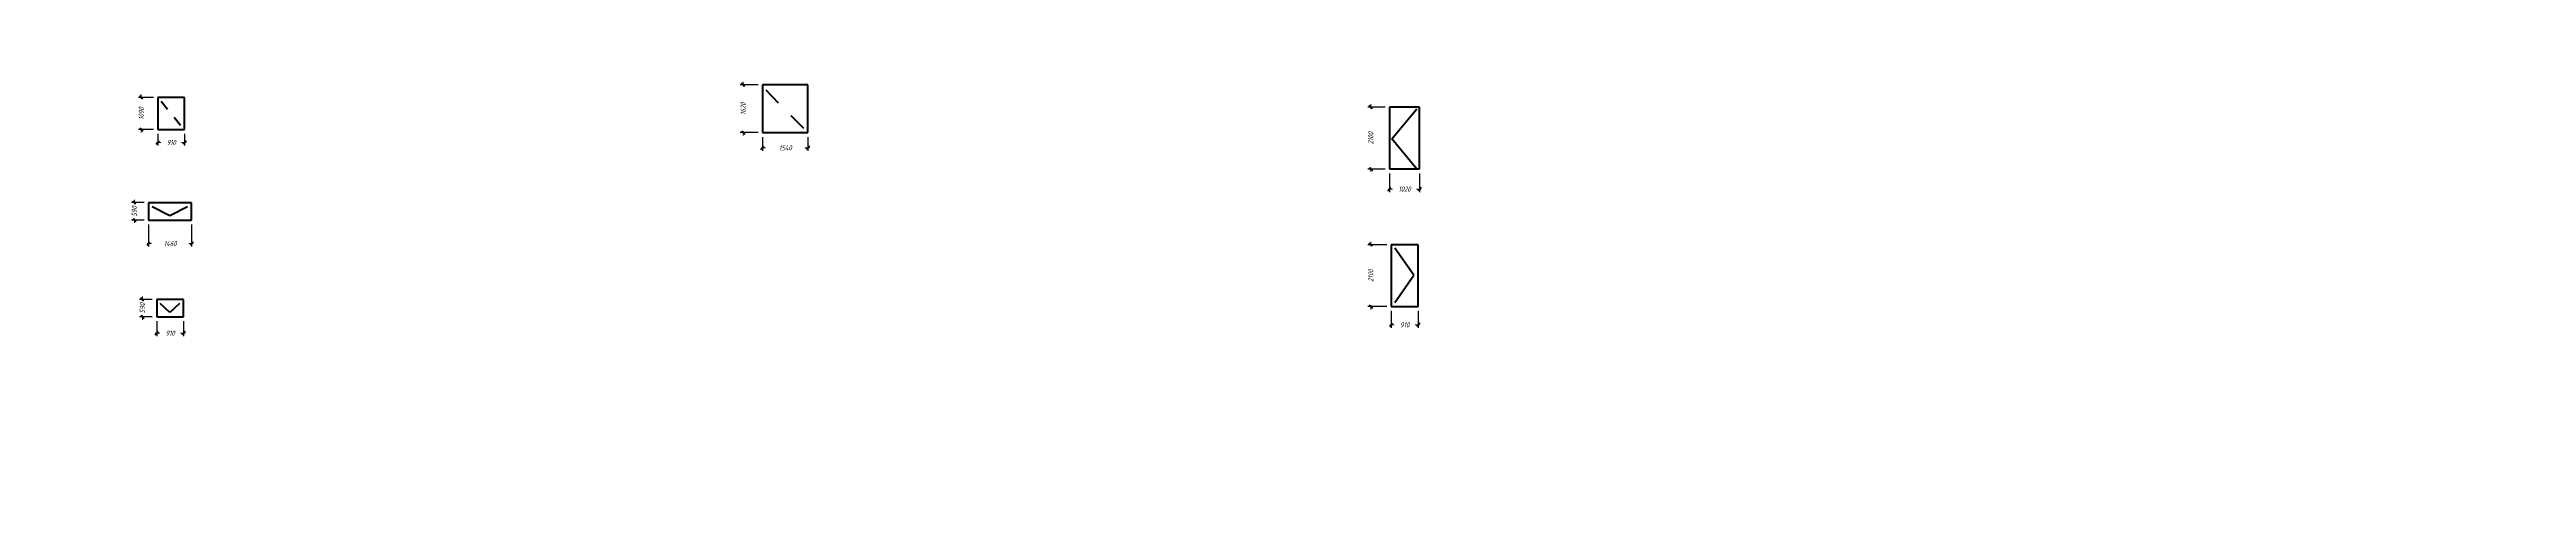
# Model space of a CAD drawing. Header units: millimetres. Extents: x 0 to 6720, y 0 to 401.
# Drawn here: x 5038 to 6720, y 0 to 297 of the extents above; entities that cross this region are included whole.
import ezdxf

# ---------------------------------------------------------------- set-up
doc = ezdxf.new("R2010")
doc.units = ezdxf.units.MM
doc.linetypes.add('K5LT_BASIC', pattern=[0])
doc.linetypes.add('K5LT_THIN', pattern=[0])
doc.layers.add('Системный слой', color=7, linetype='Continuous')
doc.styles.add('KDIMTEXTSTYLE', font='GOST_AU.SHX', dxfattribs={"width": 0.96, "oblique": 15, "height": 5})
doc.dimstyles.new('KDIMSTYLE (0.02)', dxfattribs={"dimtxt": 5, "dimasz": 1, "dimexe": 2, "dimexo": 0, "dimgap": 1, "dimtad": 1, "dimlfac": 50, "dimtxsty": 'KDIMTEXTSTYLE', "dimsah": 1, "dimcen": 0, "dimdle": 1, "dimadec": 0, "dimazin": 0, "dimtfac": 0.667, "dimtmove": 0, "dimatfit": 3, "dimfxl": 0, "dimtvp": 1, "dimtolj": 1, "dimtzin": 0, "dimarcsym": 0})

# ---------------------------------------------------------------- blocks, each defined once
blk = doc.blocks.new('U10')
at = {"layer": 'Системный слой', "color": 5, "linetype": 'K5LT_BASIC', "lineweight": 40}
for p, q in [((5129.2, 264.4), (5111, 264.4)), ((5111, 264.4), (5111, 242.6)), ((5129.2, 242.6), (5129.2, 264.4)), ((5111, 242.6), (5129.2, 242.6))]:
    blk.add_line(p, q, dxfattribs=at)
blk = doc.blocks.new('U11')
at = {"layer": 'Системный слой', "color": 5, "linetype": 'K5LT_BASIC', "lineweight": 40}
for p, q in [((5134, 192.9), (5104.8, 192.9)), ((5104.8, 192.9), (5104.8, 181.1)), ((5134, 181.1), (5134, 192.9)), ((5104.8, 181.1), (5134, 181.1))]:
    blk.add_line(p, q, dxfattribs=at)
blk = doc.blocks.new('U12')
at = {"layer": 'Системный слой', "color": 5, "linetype": 'K5LT_BASIC', "lineweight": 40}
for p, q in [((5128.5, 127.1), (5110.3, 127.1)), ((5110.3, 127.1), (5110.3, 115.3)), ((5128.5, 115.3), (5128.5, 127.1)), ((5110.3, 115.3), (5128.5, 115.3))]:
    blk.add_line(p, q, dxfattribs=at)
blk = doc.blocks.new('U13')
at = {"layer": 'Системный слой', "color": 5, "linetype": 'K5LT_BASIC', "lineweight": 40}
for p, q in [((5552.7, 272.9), (5521.9, 272.9)), ((5521.9, 272.9), (5521.9, 240.5)), ((5552.7, 240.5), (5552.7, 272.9)), ((5521.9, 240.5), (5552.7, 240.5))]:
    blk.add_line(p, q, dxfattribs=at)
blk = doc.blocks.new('U14')
at = {"layer": 'Системный слой', "color": 5, "linetype": 'K5LT_BASIC', "lineweight": 40}
for p, q in [((5968.1, 257.8), (5947.7, 257.8)), ((5947.7, 257.8), (5947.7, 215.8)), ((5968.1, 215.8), (5968.1, 257.8)), ((5947.7, 215.8), (5968.1, 215.8))]:
    blk.add_line(p, q, dxfattribs=at)
blk = doc.blocks.new('U15')
at = {"layer": 'Системный слой', "color": 5, "linetype": 'K5LT_BASIC', "lineweight": 40}
for p, q in [((5967.1, 164.3), (5948.9, 164.3)), ((5948.9, 164.3), (5948.9, 122.3)), ((5967.1, 122.3), (5967.1, 164.3)), ((5948.9, 122.3), (5967.1, 122.3))]:
    blk.add_line(p, q, dxfattribs=at)
blk = doc.blocks.new('KDIMARROW_03')
at = {"layer": 'Системный слой', "color": 0, "linetype": 'K5LT_BASIC', "lineweight": 40}
blk.add_line((-1.1, -1.1), (1.1, 1.1), dxfattribs=at)
at = {"layer": 'Системный слой', "color": 0, "linetype": 'K5LT_THIN', "lineweight": 18}
for q in [(-1, 0), (2, 0)]:
    blk.add_line((0, 0), q, dxfattribs=at)

msp = doc.modelspace()

# ---------------------------------------------------------------- linework, layer by layer
at = {"layer": 'Системный слой', "color": 5, "linetype": 'K5LT_BASIC', "lineweight": 40}
for p, q in [((5532.76972, 260.62958), (5524.21828, 269.26094)), ((5117.726, 256.22511), (5113.40366, 261.62637)), ((5949.286, 236.20164), (5966.166, 256.62164)), ((5126.38366, 245.40637), (5122.06132, 250.80763)), ((5549.89828, 243.34094), (5541.34684, 251.9723)), ((5966.166, 215.78164), (5949.286, 236.20164)), ((5119.21517, 183.92638), (5107.17517, 190.14638)), ((5131.25517, 190.14638), (5119.21517, 183.92638)), ((5964.166, 143.56811), (5951.286, 161.97811)), ((5951.286, 125.15811), (5964.166, 143.56811)), ((5119.21517, 118.16), (5112.67517, 124.38)), ((5125.75517, 124.38), (5119.21517, 118.16))]:
    msp.add_line(p, q, dxfattribs=at)

# ---------------------------------------------------------------- block references
at = {"layer": 'Системный слой'}
for name in ['U13', 'U10', 'U14', 'U11', 'U15', 'U12']:
    msp.add_blockref(name, (0, 0), dxfattribs=at)

# ---------------------------------------------------------------- dimensions: what is measured, and where the dimension line sits
at = {"layer": 'Системный слой', "color": 7}
for base, p1, p2, location in [((5508.63599, 272.92094), (5521.85828, 240.52094), (5521.85828, 272.92094), (5508.63599, 256.72094)), ((5099.84582, 264.38637), (5111.04366, 242.58637), (5111.04366, 264.38637), (5099.84582, 253.48637)), ((5934.93895, 257.78164), (5947.726, 215.78164), (5947.726, 257.78164), (5934.93895, 236.78164)), ((5095.10293, 192.90638), (5104.81517, 181.10638), (5104.81517, 192.90638), (5095.10293, 187.00638)), ((5934.93895, 164.33811), (5948.926, 122.33811), (5948.926, 164.33811), (5934.93895, 143.33811)), ((5100.54633, 127.14), (5110.31517, 115.34), (5110.31517, 127.14), (5100.54633, 121.24))]:
    msp.add_linear_dim(base=base, p1=p1, p2=p2, angle=90, location=location, dimstyle='KDIMSTYLE (0.02)', override={"dimexo": 3, "dimpost": '\\H3.5;\\W0.965;\\Q15;<>', "dimblk1": 'KDIMARROW_03', "dimblk2": 'KDIMARROW_03', "dimse1": 0, "dimse2": 0, "dimclrt": 7, "dimtolj": 1}, dxfattribs=at).render()
for base, p1, p2, location in [((5111.04366, 233.82973), (5129.24366, 242.58637), (5111.04366, 242.58637), (5120.14366, 233.82973)), ((5521.85828, 230.13792), (5552.65828, 240.52094), (5521.85828, 240.52094), (5537.25828, 230.13792)), ((5947.726, 202.10497), (5968.126, 215.78164), (5947.726, 215.78164), (5957.926, 202.10497)), ((5104.81517, 165.0649), (5134.01517, 181.10638), (5104.81517, 181.10638), (5119.41517, 165.0649)), ((5948.926, 109.82253), (5967.126, 122.33811), (5948.926, 122.33811), (5958.026, 109.82253)), ((5110.31517, 104.15765), (5128.51517, 115.34), (5110.31517, 115.34), (5119.41517, 104.15765))]:
    msp.add_linear_dim(base=base, p1=p1, p2=p2, location=location, dimstyle='KDIMSTYLE (0.02)', override={"dimexo": 3, "dimpost": '\\H3.5;\\W0.965;\\Q15;<>', "dimblk1": 'KDIMARROW_03', "dimblk2": 'KDIMARROW_03', "dimse1": 0, "dimse2": 0, "dimclrt": 7, "dimtolj": 1}, dxfattribs=at).render()

doc.saveas('drawing.dxf')
